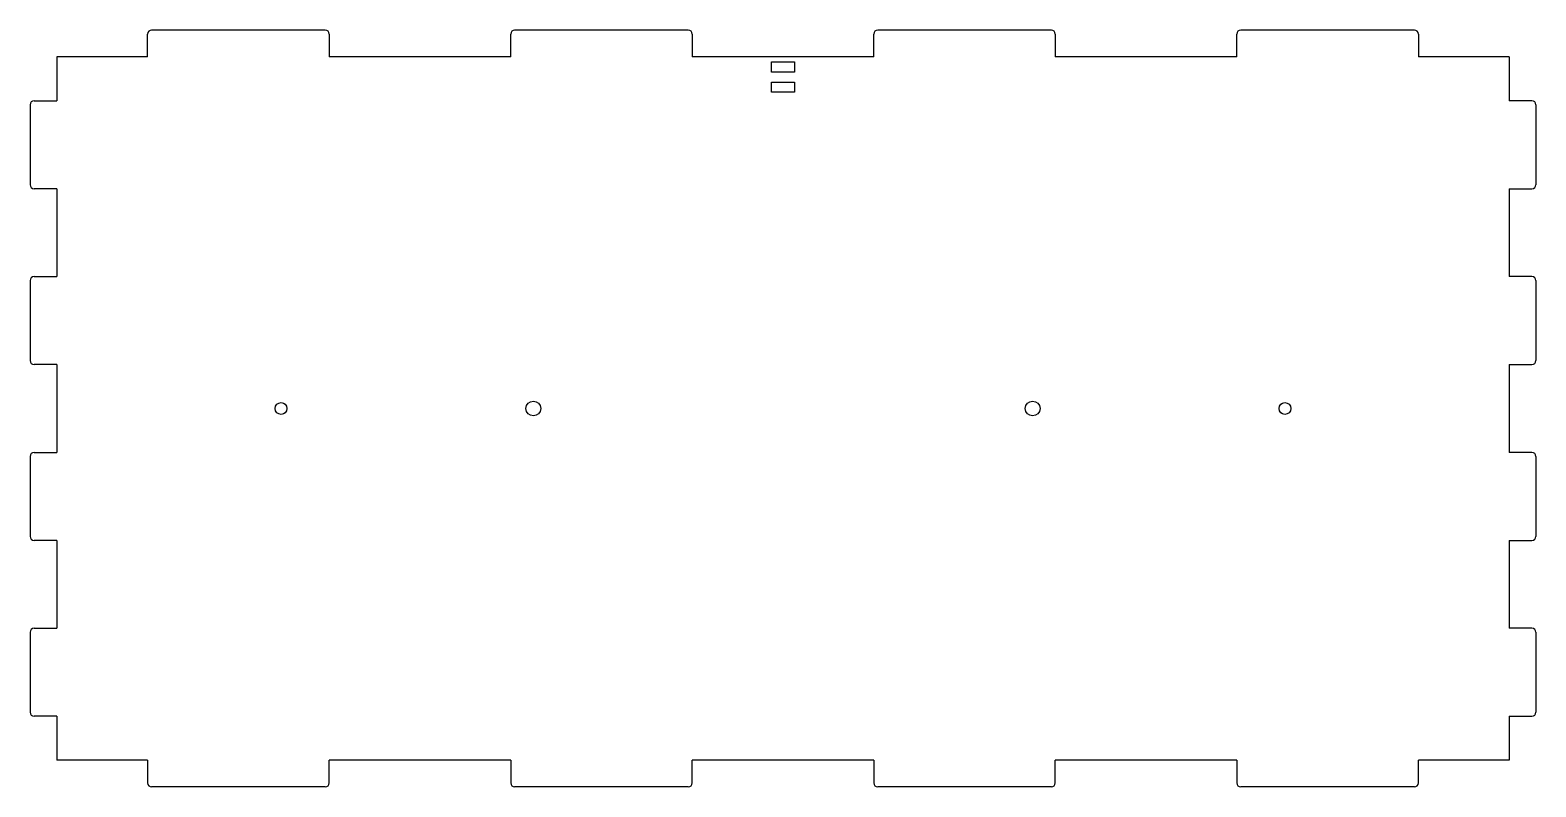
# Model space of a CAD drawing. Header units: millimetres. Extents: x 0 to 766, y 0 to 385.
import ezdxf

# ---------------------------------------------------------------- set-up
doc = ezdxf.new("R2010")
doc.units = ezdxf.units.MM
doc.layers.add('CutProfile', color=7, linetype='CONTINUOUS')

msp = doc.modelspace()

# ---------------------------------------------------------------- linework, layer by layer
at = {"layer": 'CutProfile'}
for p, q in [((59.775, 371.4), (59.775, 383)), ((150.125, 385), (61.775, 385)), ((152.125, 383), (152.125, 371.4)), ((244.475, 371.4), (244.475, 383)), ((334.825, 385), (246.475, 385)), ((336.825, 383), (336.825, 371.4)), ((429.175, 371.4), (429.175, 383)), ((519.525, 385), (431.175, 385)), ((521.525, 383), (521.525, 371.4)), ((613.875, 371.4), (613.875, 383)), ((704.225, 385), (615.875, 385)), ((706.225, 383), (706.225, 371.4)), ((13.6, 371.4), (13.6, 349.0375)), ((59.775, 371.4), (13.6, 371.4)), ((244.475, 371.4), (152.125, 371.4)), ((429.175, 371.4), (336.825, 371.4)), ((377.2, 368.825), (388.8, 368.825)), ((377.2, 363.675), (377.2, 368.825)), ((388.8, 368.825), (388.8, 363.675)), ((613.875, 371.4), (521.525, 371.4)), ((752.4, 371.4), (706.225, 371.4)), ((752.4, 371.4), (752.4, 349.0375)), ((388.8, 363.675), (377.2, 363.675)), ((377.2, 358.525), (388.8, 358.525)), ((377.2, 353.375), (377.2, 358.525)), ((388.8, 353.375), (377.2, 353.375)), ((388.8, 358.525), (388.8, 353.375)), ((0, 347.0375), (0, 306.3125)), ((2, 349.0375), (13.6, 349.0375)), ((764, 349.0375), (752.4, 349.0375)), ((766, 347.0375), (766, 306.3125)), ((13.6, 304.3125), (2, 304.3125)), ((13.6, 304.3125), (13.6, 259.5875)), ((752.4, 304.3125), (764, 304.3125)), ((752.4, 304.3125), (752.4, 259.5875)), ((0, 257.5875), (0, 216.8625)), ((2, 259.5875), (13.6, 259.5875)), ((764, 259.5875), (752.4, 259.5875)), ((766, 257.5875), (766, 216.8625)), ((13.6, 214.8625), (2, 214.8625)), ((13.6, 214.8625), (13.6, 170.1375)), ((752.4, 214.8625), (764, 214.8625)), ((752.4, 214.8625), (752.4, 170.1375)), ((2, 170.1375), (13.6, 170.1375)), ((764, 170.1375), (752.4, 170.1375)), ((0, 168.1375), (0, 127.4125)), ((766, 168.1375), (766, 127.4125)), ((13.6, 125.4125), (2, 125.4125)), ((13.6, 125.4125), (13.6, 80.6875)), ((752.4, 125.4125), (764, 125.4125)), ((752.4, 125.4125), (752.4, 80.6875)), ((0, 78.6875), (0, 37.9625)), ((2, 80.6875), (13.6, 80.6875)), ((764, 80.6875), (752.4, 80.6875)), ((766, 78.6875), (766, 37.9625)), ((13.6, 35.9625), (2, 35.9625)), ((13.6, 35.9625), (13.6, 13.6)), ((752.4, 35.9625), (764, 35.9625)), ((752.4, 35.9625), (752.4, 13.6)), ((59.775, 13.6), (13.6, 13.6)), ((59.775, 13.6), (59.775, 2)), ((244.475, 13.6), (152.125, 13.6)), ((152.125, 2), (152.125, 13.6)), ((244.475, 13.6), (244.475, 2)), ((429.175, 13.6), (336.825, 13.6)), ((336.825, 2), (336.825, 13.6)), ((429.175, 13.6), (429.175, 2)), ((613.875, 13.6), (521.525, 13.6)), ((521.525, 2), (521.525, 13.6)), ((613.875, 13.6), (613.875, 2)), ((752.4, 13.6), (706.225, 13.6)), ((706.225, 2), (706.225, 13.6)), ((150.125, 0), (61.775, 0)), ((334.825, 0), (246.475, 0)), ((519.525, 0), (431.175, 0)), ((704.225, 0), (615.875, 0))]:
    msp.add_line(p, q, dxfattribs=at)
for centre, radius in [((127.6667, 192.5), 3), ((256, 192.5), 3.75), ((510, 192.5), 3.75), ((638.3333, 192.5), 3)]:
    msp.add_circle(centre, radius, dxfattribs=at)
for centre, start, end in [((61.775, 383), 90, 180), ((150.125, 383), 0, 90), ((246.475, 383), 90, 180), ((334.825, 383), 0, 90), ((431.175, 383), 90, 180), ((519.525, 383), 0, 90), ((615.875, 383), 90, 180), ((704.225, 383), 0, 90), ((2, 347.0375), 90, 180), ((764, 347.0375), 0, 90), ((2, 306.3125), 180, -90), ((764, 306.3125), -90, 0), ((2, 257.5875), 90, 180), ((764, 257.5875), 0, 90), ((2, 216.8625), 180, -90), ((764, 216.8625), -90, 0), ((2, 168.1375), 90, 180), ((764, 168.1375), 0, 90), ((2, 127.4125), 180, -90), ((764, 127.4125), -90, 0), ((2, 78.6875), 90, 180), ((764, 78.6875), 0, 90), ((2, 37.9625), 180, -90), ((764, 37.9625), -90, 0), ((61.775, 2), 180, -90), ((150.125, 2), -90, 0), ((246.475, 2), 180, -90), ((334.825, 2), -90, 0), ((431.175, 2), 180, -90), ((519.525, 2), -90, 0), ((615.875, 2), 180, -90), ((704.225, 2), -90, 0)]:
    msp.add_arc(centre, 2, start, end, dxfattribs=at)

doc.saveas('drawing.dxf')
